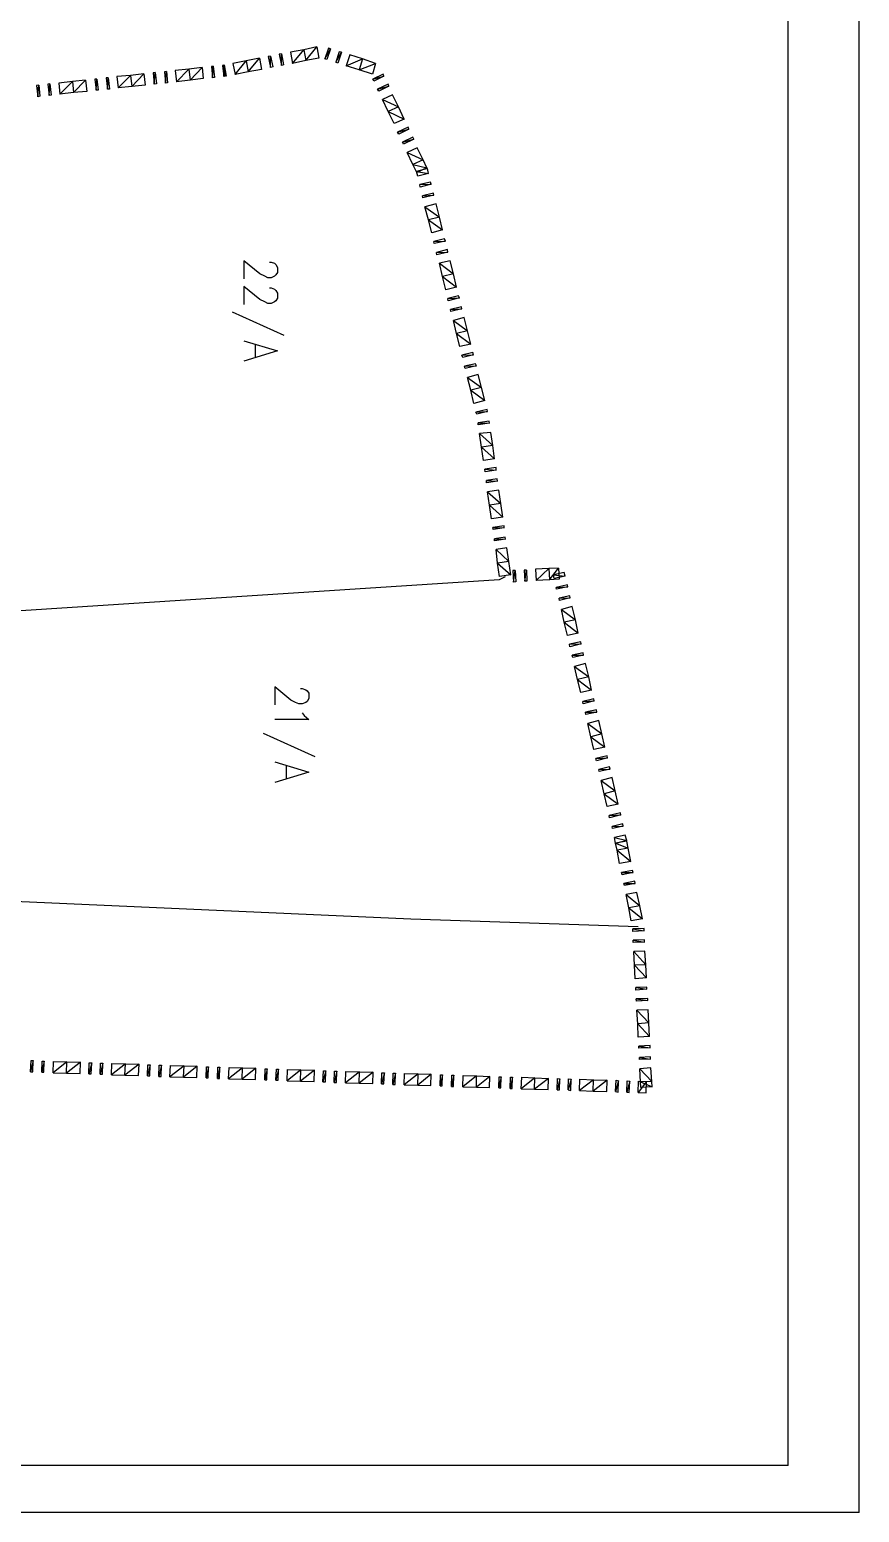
# Model space of a CAD drawing. Header units: metres. Extents: x 6 to 835, y 55 to 1134.
# Drawn here: x 703.7 to 835, y 54.8 to 289.4 of the extents above; entities that cross this region are included whole.
import ezdxf

# ---------------------------------------------------------------- set-up
doc = ezdxf.new("R2010")
doc.units = ezdxf.units.M

msp = doc.modelspace()

# ---------------------------------------------------------------- linework, layer by layer
at = {"color": 162}
for p, q in [((834.95, 54.85), (834.95, 1133.71)), ((823.71, 62.28), (823.71, 1113.14)), ((823.71, 62.28), (19.04, 62.28)), ((834.95, 54.85), (5.64, 54.85))]:
    msp.add_line(p, q, dxfattribs=at)
at = {"color": 1}
for p, q in [((743.96, 240.97), (735.83, 244.65)), ((739.39, 239.57), (739.39, 237.54)), ((748.91, 174.36), (740.72, 178.04)), ((744.28, 172.96), (744.28, 170.93))]:
    msp.add_line(p, q, dxfattribs=at)
at = {"color": 6, "linetype": 'Continuous', "lineweight": -2}
for points in [[(744.97, 285.8), (745.29, 284.02), (747.07, 286.18)], [(745.29, 284.02), (747.07, 286.18), (747.39, 284.47)], [(747.07, 286.18), (747.39, 284.47), (749.17, 286.62)], [(747.39, 284.47), (749.17, 286.62), (749.48, 284.85)], [(751.01, 286.43), (750.44, 284.72), (751.32, 286.31)], [(750.44, 284.72), (751.32, 286.31), (750.75, 284.66)], [(734.37, 283.7), (734.75, 281.99), (734.5, 283.77)], [(734.75, 281.99), (734.5, 283.77), (734.81, 281.99)], [(735.89, 284.02), (736.21, 282.24), (737.99, 284.4)], [(736.21, 282.24), (737.99, 284.4), (738.31, 282.69)], [(737.99, 284.4), (738.31, 282.69), (740.09, 284.85)], [(738.31, 282.69), (740.09, 284.85), (740.4, 283.07)], [(741.48, 285.1), (741.8, 283.39), (741.8, 285.16)], [(741.8, 283.39), (741.8, 285.16), (742.18, 283.45)], [(743.2, 285.48), (743.58, 283.7), (743.58, 285.55)], [(743.58, 283.7), (743.58, 285.55), (743.9, 283.77)], [(752.66, 285.86), (752.15, 284.21), (753.04, 285.8)], [(752.15, 284.21), (753.04, 285.8), (752.47, 284.08)], [(754.37, 285.35), (753.8, 283.64), (756.4, 284.72)], [(753.8, 283.64), (756.4, 284.72), (755.83, 283.01)], [(756.4, 284.72), (755.83, 283.01), (758.44, 284.02)], [(755.83, 283.01), (758.44, 284.02), (757.93, 282.31)], [(714.05, 281.54), (714.24, 279.77), (714.37, 281.54)], [(714.24, 279.77), (714.37, 281.54), (714.56, 279.77)], [(715.83, 281.74), (716.02, 279.96), (716.15, 281.74)], [(716.02, 279.96), (716.15, 281.74), (716.34, 279.96)], [(717.54, 281.93), (717.73, 280.15), (719.7, 282.12)], [(717.73, 280.15), (719.7, 282.12), (719.89, 280.34)], [(719.7, 282.12), (719.89, 280.34), (721.8, 282.37)], [(719.89, 280.34), (721.8, 282.37), (721.99, 280.59)], [(723.26, 282.5), (723.45, 280.72), (723.58, 282.56)], [(723.45, 280.72), (723.58, 282.56), (723.77, 280.78)], [(725.04, 282.69), (725.23, 280.91), (725.35, 282.75)], [(725.23, 280.91), (725.35, 282.75), (725.54, 280.97)], [(726.75, 282.88), (726.94, 281.1), (728.91, 283.13)], [(726.94, 281.1), (728.91, 283.13), (729.1, 281.35)], [(728.91, 283.13), (729.1, 281.35), (731, 283.39)], [(729.1, 281.35), (731, 283.39), (731.2, 281.61)], [(732.47, 283.51), (732.66, 281.74), (732.78, 283.58)], [(732.66, 281.74), (732.78, 283.58), (732.97, 281.8)], [(734.24, 283.7), (734.43, 281.93), (734.43, 283.7)], [(734.43, 281.93), (734.43, 283.7), (734.62, 281.99)], [(759.64, 282.31), (757.99, 281.54), (759.77, 281.99)], [(757.99, 281.54), (759.77, 281.99), (758.18, 281.23)], [(704.84, 280.53), (705.03, 278.75), (705.16, 280.59)], [(705.03, 278.75), (705.16, 280.59), (705.35, 278.81)], [(706.62, 280.72), (706.81, 278.94), (706.94, 280.78)], [(706.81, 278.94), (706.94, 280.78), (707.13, 279)], [(708.34, 280.91), (708.53, 279.13), (710.49, 281.16)], [(708.53, 279.13), (710.49, 281.16), (710.68, 279.39)], [(710.49, 281.16), (710.68, 279.39), (712.59, 281.35)], [(710.68, 279.39), (712.59, 281.35), (712.78, 279.58)], [(760.41, 280.72), (758.75, 279.96), (760.53, 280.4)], [(758.75, 279.96), (760.53, 280.4), (758.94, 279.64)], [(761.1, 279.07), (759.52, 278.31), (762.06, 277.16)], [(759.52, 278.31), (762.06, 277.16), (760.41, 276.4)], [(762.06, 277.16), (760.41, 276.4), (762.95, 275.19)], [(760.41, 276.4), (762.95, 275.19), (761.36, 274.5)], [(763.58, 273.92), (761.93, 273.16), (763.71, 273.61)], [(761.93, 273.16), (763.71, 273.61), (762.12, 272.85)], [(764.34, 272.34), (762.69, 271.58), (764.47, 272.02)], [(762.69, 271.58), (764.47, 272.02), (762.88, 271.26)], [(765.04, 270.69), (763.45, 269.92), (765.99, 268.78)], [(763.45, 269.92), (765.99, 268.78), (764.34, 268.02)], [(765.99, 268.78), (764.34, 268.02), (766.56, 267.51)], [(764.34, 268.02), (766.56, 267.51), (764.98, 266.75)], [(766.63, 267.38), (764.91, 266.94), (766.82, 266.62)], [(764.91, 266.94), (766.82, 266.62), (765.1, 266.18)], [(767.14, 265.23), (765.42, 264.84), (767.26, 264.91)], [(765.42, 264.84), (767.26, 264.91), (765.49, 264.46)], [(767.58, 263.51), (765.87, 263.07), (767.64, 263.19)], [(765.87, 263.07), (767.64, 263.19), (765.93, 262.75)], [(768.03, 261.8), (766.25, 261.35), (768.53, 259.7)], [(766.25, 261.35), (768.53, 259.7), (766.82, 259.26)], [(768.53, 259.7), (766.82, 259.26), (769.04, 257.67)], [(766.82, 259.26), (769.04, 257.67), (767.33, 257.22)], [(769.36, 256.27), (767.64, 255.83), (769.49, 255.89)], [(767.64, 255.83), (769.49, 255.89), (767.71, 255.51)], [(769.8, 254.56), (768.09, 254.11), (769.87, 254.18)], [(768.09, 254.11), (769.87, 254.18), (768.15, 253.73)], [(770.25, 252.78), (768.53, 252.4), (770.76, 250.75)], [(768.53, 252.4), (770.76, 250.75), (769.04, 250.3)], [(770.76, 250.75), (769.04, 250.3), (771.26, 248.65)], [(769.04, 250.3), (771.26, 248.65), (769.55, 248.21)], [(771.58, 247.25), (769.87, 246.81), (771.71, 246.94)], [(769.87, 246.81), (771.71, 246.94), (769.93, 246.49)], [(772.03, 245.54), (770.31, 245.1), (772.09, 245.22)], [(770.31, 245.1), (772.09, 245.22), (770.37, 244.78)], [(772.47, 243.83), (770.76, 243.38), (772.98, 241.73)], [(770.76, 243.38), (772.98, 241.73), (771.26, 241.29)], [(772.98, 241.73), (771.26, 241.29), (773.49, 239.63)], [(771.26, 241.29), (773.49, 239.63), (771.77, 239.25)], [(773.8, 238.3), (772.09, 237.86), (773.93, 237.92)], [(772.09, 237.86), (773.93, 237.92), (772.22, 237.48)], [(774.25, 236.52), (772.53, 236.14), (774.38, 236.21)], [(772.53, 236.14), (774.38, 236.21), (772.6, 235.76)], [(774.69, 234.81), (772.98, 234.36), (775.2, 232.78)], [(772.98, 234.36), (775.2, 232.78), (773.49, 232.33)], [(775.2, 232.78), (773.49, 232.33), (775.71, 230.68)], [(773.49, 232.33), (775.71, 230.68), (773.99, 230.24)], [(776.09, 229.28), (774.31, 228.84), (776.15, 228.97)], [(774.31, 228.84), (776.15, 228.97), (774.44, 228.52)], [(776.41, 227.44), (774.69, 227.19), (776.47, 227.13)], [(774.69, 227.19), (776.47, 227.13), (774.69, 226.87)], [(776.66, 225.66), (774.88, 225.47), (776.98, 223.57)], [(774.88, 225.47), (776.98, 223.57), (775.2, 223.32)], [(776.98, 223.57), (775.2, 223.32), (777.23, 221.47)], [(775.2, 223.32), (777.23, 221.47), (775.52, 221.22)], [(777.49, 220.08), (775.71, 219.82), (777.49, 219.7)], [(775.71, 219.82), (777.49, 219.7), (775.77, 219.44)], [(777.68, 218.3), (775.96, 218.04), (777.74, 217.92)], [(775.96, 218.04), (777.74, 217.92), (775.96, 217.66)], [(777.93, 216.52), (776.15, 216.27), (778.25, 214.43)], [(776.15, 216.27), (778.25, 214.43), (776.47, 214.17)], [(778.25, 214.43), (776.47, 214.17), (778.57, 212.27)], [(776.47, 214.17), (778.57, 212.27), (776.79, 212.01)], [(778.76, 210.87), (776.98, 210.62), (778.76, 210.55)], [(776.98, 210.62), (778.76, 210.55), (777.04, 210.3)], [(778.95, 209.09), (777.23, 208.84), (779.01, 208.77)], [(777.23, 208.84), (779.01, 208.77), (777.23, 208.52)], [(779.2, 207.38), (777.49, 207.12), (779.52, 205.22)], [(777.49, 207.12), (779.52, 205.22), (777.74, 204.96)], [(779.52, 205.22), (777.74, 204.96), (779.84, 203.12)], [(777.74, 204.96), (779.84, 203.12), (778.06, 202.87)], [(783.71, 204.01), (783.84, 202.23), (785.87, 204.14)], [(783.84, 202.23), (785.87, 204.14), (785.93, 202.36)], [(785.87, 204.14), (785.93, 202.36), (787.39, 204.2)], [(785.93, 202.36), (787.39, 204.2), (787.46, 202.42)], [(780.15, 203.82), (780.28, 201.98), (780.53, 203.82)], [(780.28, 201.98), (780.53, 203.82), (780.6, 202.04)], [(781.93, 203.88), (782.06, 202.11), (782.31, 203.88)], [(782.06, 202.11), (782.31, 203.88), (782.38, 202.11)], [(788.28, 203.5), (786.57, 203.12), (788.41, 202.93)], [(786.57, 203.12), (788.41, 202.93), (786.69, 202.55)], [(788.79, 201.53), (787.01, 201.15), (788.85, 201.22)], [(787.01, 201.15), (788.85, 201.22), (787.08, 200.84)], [(789.17, 199.82), (787.46, 199.44), (789.23, 199.5)], [(787.46, 199.44), (789.23, 199.5), (787.52, 199.06)], [(789.55, 198.11), (787.84, 197.66), (790.06, 196.01)], [(787.84, 197.66), (790.06, 196.01), (788.28, 195.63)], [(790.06, 196.01), (788.28, 195.63), (790.5, 193.91)], [(788.28, 195.63), (790.5, 193.91), (788.79, 193.53)], [(790.89, 192.52), (789.11, 192.14), (790.95, 192.2)], [(789.11, 192.14), (790.95, 192.2), (789.17, 191.76)], [(791.27, 190.8), (789.55, 190.42), (791.33, 190.42)], [(789.55, 190.42), (791.33, 190.42), (789.62, 190.04)], [(791.65, 189.09), (789.93, 188.64), (792.16, 186.99)], [(789.93, 188.64), (792.16, 186.99), (790.38, 186.55)], [(792.16, 186.99), (790.38, 186.55), (792.6, 184.9)], [(790.38, 186.55), (792.6, 184.9), (790.89, 184.52)], [(792.98, 183.5), (791.2, 183.12), (793.04, 183.18)], [(791.2, 183.12), (793.04, 183.18), (791.27, 182.74)], [(793.36, 181.79), (791.65, 181.41), (793.43, 181.41)], [(791.65, 181.41), (793.43, 181.41), (791.71, 181.02)], [(793.74, 180.07), (792.03, 179.63), (794.25, 177.98)], [(792.03, 179.63), (794.25, 177.98), (792.47, 177.53)], [(794.25, 177.98), (792.47, 177.53), (794.7, 175.88)], [(792.47, 177.53), (794.7, 175.88), (792.98, 175.5)], [(795.08, 174.48), (793.3, 174.1), (795.14, 174.17)], [(793.3, 174.1), (795.14, 174.17), (793.36, 173.72)], [(795.46, 172.77), (793.74, 172.32), (795.52, 172.39)], [(793.74, 172.32), (795.52, 172.39), (793.81, 172.01)], [(795.84, 171.05), (794.12, 170.61), (796.35, 168.96)], [(794.12, 170.61), (796.35, 168.96), (794.57, 168.51)], [(796.35, 168.96), (794.57, 168.51), (796.79, 166.86)], [(794.57, 168.51), (796.79, 166.86), (795.08, 166.48)], [(797.17, 165.47), (795.39, 165.09), (797.24, 165.15)], [(795.39, 165.09), (797.24, 165.15), (795.46, 164.7)], [(797.55, 163.75), (795.84, 163.31), (797.62, 163.37)], [(795.84, 163.31), (797.62, 163.37), (795.9, 162.99)], [(797.93, 161.97), (796.22, 161.59), (798.19, 161.09)], [(796.22, 161.59), (798.19, 161.09), (796.41, 160.64)], [(798.19, 161.02), (796.41, 160.7), (798.38, 159.88)], [(796.41, 160.7), (798.38, 159.88), (796.66, 159.56)], [(798.38, 159.88), (796.66, 159.56), (798.82, 157.78)], [(796.66, 159.56), (798.82, 157.78), (797.04, 157.47)], [(799.08, 156.39), (797.36, 156.07), (799.2, 156.07)], [(797.36, 156.07), (799.2, 156.07), (797.43, 155.69)], [(799.46, 154.67), (797.68, 154.29), (799.52, 154.29)], [(797.68, 154.29), (799.52, 154.29), (797.81, 153.97)], [(799.78, 152.89), (798.06, 152.58), (800.22, 150.8)], [(798.06, 152.58), (800.22, 150.8), (798.51, 150.48)], [(800.22, 150.8), (798.51, 150.48), (800.66, 148.7)], [(798.51, 150.48), (800.66, 148.7), (798.89, 148.39)], [(800.92, 147.18), (799.14, 147.12), (800.92, 146.8)], [(799.14, 147.12), (800.92, 146.8), (799.14, 146.73)], [(800.98, 145.4), (799.2, 145.34), (800.98, 145.02)], [(799.2, 145.34), (800.98, 145.02), (799.2, 144.96)], [(801.05, 143.62), (799.27, 143.56), (801.17, 141.46)], [(799.27, 143.56), (801.17, 141.46), (799.39, 141.4)], [(801.17, 141.46), (799.39, 141.4), (801.3, 139.37)], [(799.39, 141.4), (801.3, 139.37), (799.52, 139.24)], [(801.36, 137.91), (799.58, 137.84), (801.36, 137.59)], [(799.58, 137.84), (801.36, 137.59), (799.58, 137.46)], [(801.49, 136.13), (799.65, 136.07), (801.49, 135.81)], [(799.65, 136.07), (801.49, 135.81), (799.71, 135.69)], [(801.55, 134.35), (799.78, 134.29), (801.68, 132.26)], [(799.78, 134.29), (801.68, 132.26), (799.9, 132.13)], [(801.68, 132.26), (799.9, 132.13), (801.74, 130.1)], [(799.9, 132.13), (801.74, 130.1), (799.97, 130.03)], [(801.87, 128.7), (800.09, 128.57), (801.87, 128.32)], [(800.09, 128.57), (801.87, 128.32), (800.09, 128.26)], [(801.93, 126.92), (800.16, 126.8), (801.93, 126.54)], [(800.16, 126.8), (801.93, 126.54), (800.16, 126.48)], [(704.21, 124.51), (704.27, 126.29), (703.89, 124.51)], [(704.27, 126.29), (703.89, 124.51), (703.95, 126.29)], [(705.99, 124.45), (706.05, 126.22), (705.67, 124.45)], [(706.05, 126.22), (705.67, 124.45), (705.73, 126.22)], [(709.61, 126.1), (707.45, 124.38), (707.51, 126.16)], [(709.54, 124.32), (709.61, 126.1), (707.45, 124.38)], [(711.76, 126.03), (709.54, 124.32), (709.61, 126.1)], [(711.7, 124.26), (711.76, 126.03), (709.54, 124.32)], [(713.48, 124.19), (713.54, 125.97), (713.1, 124.19)], [(713.54, 125.97), (713.1, 124.19), (713.16, 125.97)], [(715.26, 124.13), (715.32, 125.91), (714.88, 124.13)], [(715.32, 125.91), (714.88, 124.13), (714.94, 125.91)], [(718.88, 125.78), (716.65, 124.06), (716.72, 125.84)], [(718.81, 124), (718.88, 125.78), (716.65, 124.06)], [(721.04, 125.72), (718.81, 124), (718.88, 125.78)], [(720.97, 123.94), (721.04, 125.72), (718.81, 124)], [(722.75, 123.87), (722.81, 125.65), (722.37, 123.87)], [(722.81, 125.65), (722.37, 123.87), (722.43, 125.65)], [(724.53, 123.81), (724.59, 125.59), (724.15, 123.81)], [(724.59, 125.59), (724.15, 123.81), (724.21, 125.59)], [(728.15, 125.46), (725.92, 123.75), (725.99, 125.53)], [(728.08, 123.68), (728.15, 125.46), (725.92, 123.75)], [(730.24, 125.4), (728.08, 123.68), (728.15, 125.46)], [(730.18, 123.62), (730.24, 125.4), (728.08, 123.68)], [(731.96, 123.56), (732.02, 125.33), (731.64, 123.56)], [(732.02, 125.33), (731.64, 123.56), (731.7, 125.33)], [(733.74, 123.49), (733.8, 125.27), (733.42, 123.49)], [(733.8, 125.27), (733.42, 123.49), (733.48, 125.27)], [(737.42, 125.14), (735.2, 123.43), (735.26, 125.21)], [(737.35, 123.37), (737.42, 125.14), (735.2, 123.43)], [(739.51, 125.08), (737.35, 123.37), (737.42, 125.14)], [(739.45, 123.3), (739.51, 125.08), (737.35, 123.37)], [(741.23, 123.24), (741.29, 125.02), (740.91, 123.24)], [(741.29, 125.02), (740.91, 123.24), (740.97, 125.02)], [(743.01, 123.18), (743.07, 124.95), (742.69, 123.18)], [(743.07, 124.95), (742.69, 123.18), (742.75, 124.95)], [(746.63, 124.83), (744.47, 123.11), (744.53, 124.89)], [(746.56, 123.05), (746.63, 124.83), (744.47, 123.11)], [(748.78, 124.76), (746.56, 123.05), (746.63, 124.83)], [(748.72, 122.99), (748.78, 124.76), (746.56, 123.05)], [(750.5, 122.92), (750.56, 124.7), (750.12, 122.92)], [(750.56, 124.7), (750.12, 122.92), (750.18, 124.7)], [(752.28, 122.86), (752.34, 124.64), (751.9, 122.86)], [(752.34, 124.64), (751.9, 122.86), (751.96, 124.64)], [(755.9, 124.51), (753.67, 122.79), (753.74, 124.57)], [(755.83, 122.73), (755.9, 124.51), (753.67, 122.79)], [(758.06, 124.45), (755.83, 122.73), (755.9, 124.51)], [(757.99, 122.67), (758.06, 124.45), (755.83, 122.73)], [(759.77, 122.6), (759.83, 124.38), (759.39, 122.6)], [(759.83, 124.38), (759.39, 122.6), (759.45, 124.38)], [(761.55, 122.54), (761.61, 124.32), (761.17, 122.54)], [(761.61, 124.32), (761.17, 122.54), (761.23, 124.32)], [(802, 125.14), (800.22, 125.02), (802.12, 122.99)], [(800.22, 125.02), (802.12, 122.99), (800.35, 122.92)], [(765.17, 124.19), (762.95, 122.48), (763.01, 124.26)], [(765.1, 122.41), (765.17, 124.19), (762.95, 122.48)], [(767.26, 124.13), (765.1, 122.41), (765.17, 124.19)], [(767.2, 122.35), (767.26, 124.13), (765.1, 122.41)], [(768.98, 122.29), (769.04, 124.06), (768.66, 122.29)], [(769.04, 124.06), (768.66, 122.29), (768.72, 124.06)], [(770.76, 122.22), (770.82, 124), (770.44, 122.22)], [(770.82, 124), (770.44, 122.22), (770.5, 124)], [(774.38, 123.87), (772.22, 122.16), (772.28, 123.94)], [(774.38, 122.1), (774.38, 123.87), (772.22, 122.16)], [(776.53, 123.81), (774.38, 122.1), (774.38, 123.87)], [(776.47, 122.03), (776.53, 123.81), (774.38, 122.1)], [(778.25, 121.97), (778.31, 123.75), (777.93, 121.97)], [(778.31, 123.75), (777.93, 121.97), (777.99, 123.75)], [(780.03, 121.91), (780.09, 123.68), (779.71, 121.91)], [(780.09, 123.68), (779.71, 121.91), (779.77, 123.68)], [(783.65, 123.56), (781.49, 121.84), (781.55, 123.68)], [(783.58, 121.78), (783.65, 123.56), (781.49, 121.84)], [(785.81, 123.49), (783.58, 121.78), (783.65, 123.56)], [(785.74, 121.72), (785.81, 123.49), (783.58, 121.78)], [(787.58, 123.43), (787.14, 121.65), (787.2, 123.49)], [(787.52, 121.65), (787.58, 123.43), (787.14, 121.65)], [(789.36, 123.37), (788.92, 121.65), (788.98, 123.43)], [(789.3, 121.59), (789.36, 123.37), (788.92, 121.65)], [(792.92, 123.24), (790.69, 121.59), (790.76, 123.37)], [(792.85, 121.46), (792.92, 123.24), (790.69, 121.59)], [(795.08, 123.18), (792.85, 121.46), (792.92, 123.24)], [(795.01, 121.4), (795.08, 123.18), (792.85, 121.46)], [(796.85, 123.11), (796.41, 121.4), (796.47, 123.18)], [(796.79, 121.33), (796.85, 123.11), (796.41, 121.4)], [(798.63, 123.05), (798.19, 121.33), (798.25, 123.11)], [(798.57, 121.27), (798.63, 123.05), (798.19, 121.33)], [(801.3, 122.99), (799.97, 121.27), (800.03, 123.05)], [(801.24, 121.21), (801.3, 122.99), (799.97, 121.27)], [(802.12, 122.99), (800.35, 122.92), (802.19, 122.16)], [(800.35, 122.92), (802.19, 122.16), (800.41, 122.03)]]:
    msp.add_lwpolyline(points, close=True, dxfattribs=at)
at = {"color": 1, "linetype": 'Continuous', "lineweight": 25}
for points in [[(741.67, 252.59), (741.93, 252.59), (742.43, 252.4), (742.69, 252.21), (742.94, 251.76), (742.94, 250.94), (742.69, 250.56), (742.43, 250.37), (741.93, 250.11), (741.42, 250.11), (740.91, 250.37), (740.15, 250.75), (737.61, 252.78), (737.61, 249.92)], [(741.67, 248.52), (741.93, 248.52), (742.43, 248.33), (742.69, 248.08), (742.94, 247.7), (742.94, 246.87), (742.69, 246.49), (742.43, 246.3), (741.93, 246.05), (741.42, 246.05), (740.91, 246.3), (740.15, 246.68), (737.61, 248.72), (737.61, 245.86)], [(737.61, 240.14), (742.94, 238.56), (737.61, 236.9)], [(746.56, 185.15), (746.82, 185.15), (747.39, 184.96), (747.64, 184.77), (747.9, 184.39), (747.9, 183.56), (747.64, 183.12), (747.39, 182.93), (746.82, 182.74), (746.31, 182.74), (745.8, 182.93), (745.04, 183.31), (742.5, 185.41), (742.5, 182.55)], [(746.82, 181.28), (747.13, 180.9), (747.9, 180.26), (742.5, 180.26)], [(742.5, 173.53), (747.9, 171.94), (742.5, 170.29)]]:
    msp.add_lwpolyline(points, dxfattribs=at)
at = {"color": 6, "linetype": 'Continuous', "lineweight": 25}
for points in [[(778.95, 202.8), (777.99, 202.36), (700.72, 197.34)], [(360.74, 135.81), (382.71, 137.97), (419.6, 142.99), (438.84, 145.15), (495.99, 153.47), (523.87, 157.59), (583.3, 157.4), (628.9, 154.99), (681.54, 152.39), (701.35, 151.5), (764.02, 148.7), (799.97, 147.5)]]:
    msp.add_lwpolyline(points, dxfattribs=at)

doc.saveas('drawing.dxf')
